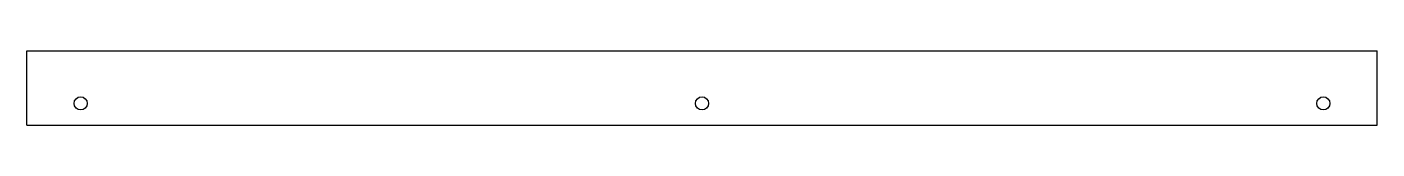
# Model space of a CAD drawing. Header units: millimetres. Extents: x -503 to 0, y -18 to 10.
import ezdxf

# ---------------------------------------------------------------- set-up
doc = ezdxf.new("R2010")
doc.units = ezdxf.units.MM

msp = doc.modelspace()

# ---------------------------------------------------------------- linework, layer by layer
at = {"color": 7, "linetype": 'Continuous', "lineweight": 25}
for p, q in [((-503, 10), (0, 10)), ((-503, -17.64), (-503, 10)), ((0, -17.64), (0, 10)), ((-503, -17.64), (0, -17.64))]:
    msp.add_line(p, q, dxfattribs=at)
for centre in [(-483, -9.54), (-251.5, -9.54), (-20, -9.54)]:
    msp.add_circle(centre, 2.45, dxfattribs=at)

doc.saveas('drawing.dxf')
